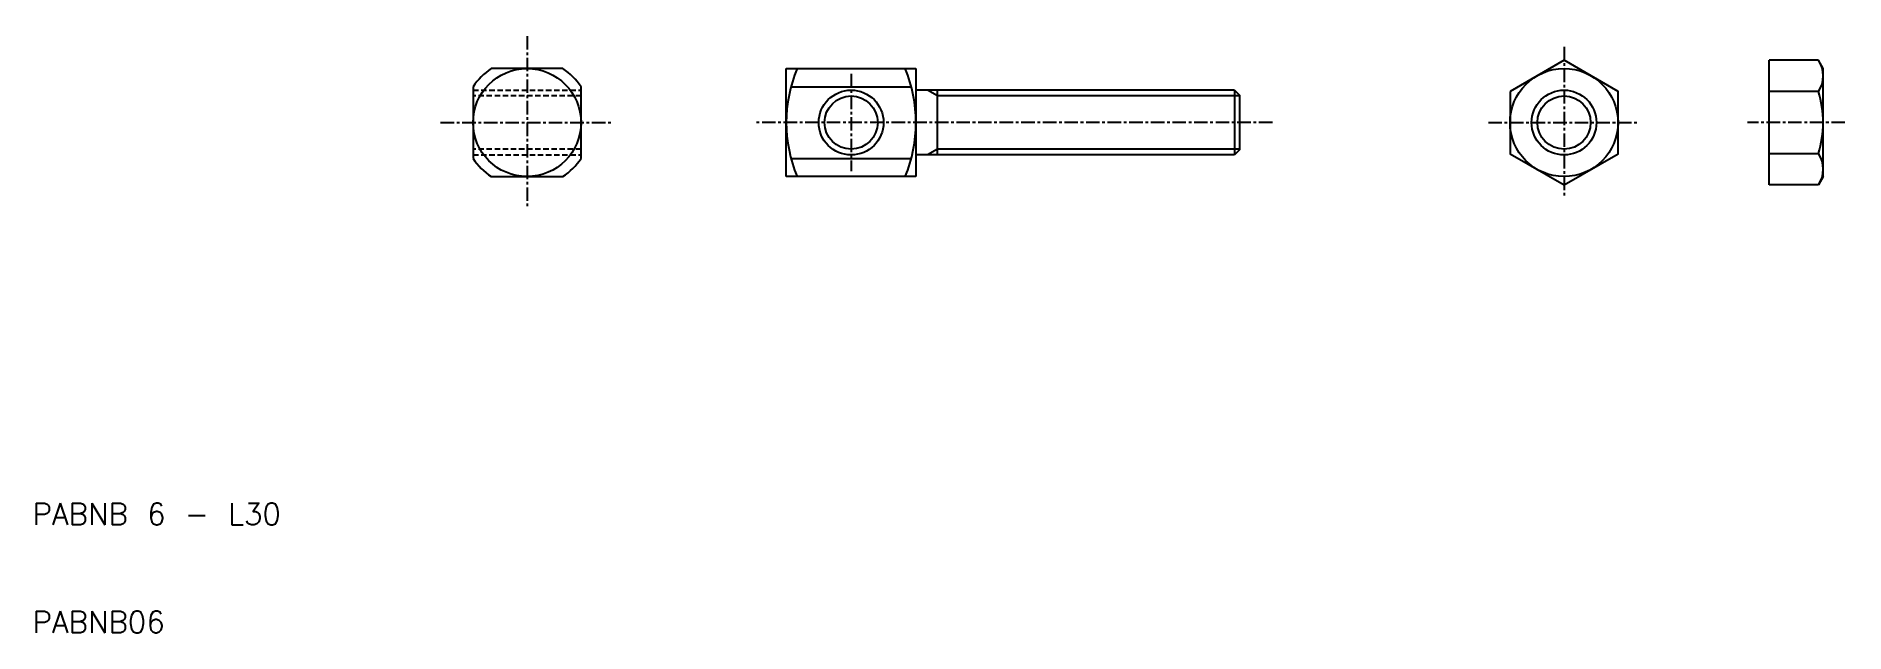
# Model space of a CAD drawing. Extents: x 10 to 178, y 10 to 65.
import ezdxf

# ---------------------------------------------------------------- set-up
doc = ezdxf.new("R2010")
doc.units = 0
doc.linetypes.add('CENTER', pattern=[2, 1.25, -0.25, 0.25, -0.25])
doc.linetypes.add('DASHED', pattern=[0.75, 0.5, -0.25])
doc.layers.get('0').update_dxf_attribs({"linetype": 'CONTINUOUS'})
doc.layers.add('CENTER', color=1, linetype='CENTER')
doc.styles.get("Standard").update_dxf_attribs({"font": 'txt.shx', "bigfont": 'bigfont.shx'})

msp = doc.modelspace()

# ---------------------------------------------------------------- linework, layer by layer
at = {"color": 7, "linetype": 'CONTINUOUS'}
for p, q in [((59.1, 62.24), (52.47, 62.24)), ((79.79, 52.24), (79.79, 62.24)), ((79.79, 62.24), (91.79, 62.24)), ((91.79, 62.24), (91.79, 52.24)), ((170.79, 51.46), (170.79, 63.01)), ((175.34, 63.01), (170.79, 63.01)), ((175.79, 62.24), (175.34, 63.01)), ((175.79, 52.24), (175.79, 62.24)), ((50.79, 60.55), (50.79, 53.92)), ((60.79, 53.92), (60.79, 60.55)), ((80.22, 60.55), (91.35, 60.55)), ((121.29, 60.24), (91.79, 60.24)), ((93.79, 54.24), (93.79, 60.24)), ((121.29, 60.24), (121.29, 54.24)), ((121.29, 60.24), (121.79, 59.74)), ((121.79, 54.74), (121.79, 59.74)), ((175.34, 60.12), (170.79, 60.12)), ((170.79, 57.24), (170.79, 57.24)), ((80.22, 53.92), (91.35, 53.92)), ((121.29, 54.24), (91.79, 54.24)), ((121.79, 54.74), (121.29, 54.24)), ((175.34, 54.35), (170.79, 54.35)), ((170.79, 54.35), (170.79, 54.35)), ((52.47, 52.24), (59.1, 52.24)), ((91.79, 52.24), (79.79, 52.24)), ((175.79, 52.24), (175.34, 51.46)), ((175.34, 51.46), (170.79, 51.46))]:
    msp.add_line(p, q, dxfattribs=at)
at = {"color": 3, "linetype": 'DASHED'}
for p, q in [((50.79, 60.24), (60.79, 60.24)), ((60.79, 59.7), (50.79, 59.7)), ((60.79, 54.78), (50.79, 54.78)), ((50.79, 54.24), (60.79, 54.24))]:
    msp.add_line(p, q, dxfattribs=at)
at = {"color": 3, "linetype": 'CONTINUOUS'}
for p, q in [((93.79, 59.7), (92.85, 60.24)), ((121.79, 59.7), (93.79, 59.7)), ((93.79, 54.78), (92.85, 54.24)), ((121.79, 54.78), (93.79, 54.78))]:
    msp.add_line(p, q, dxfattribs=at)
at = {"color": 7, "linetype": 'CONTINUOUS'}
msp.add_lwpolyline([(146.79, 60.12), (146.79, 54.35), (151.79, 51.46), (156.79, 54.35), (156.79, 60.12), (151.79, 63.01)], close=True, dxfattribs=at)
for centre, radius in [((55.79, 57.24), 5), ((151.79, 57.24), 5), ((85.79, 57.24), 2.46), ((151.79, 57.24), 2.46)]:
    msp.add_circle(centre, radius, dxfattribs=at)
at = {"color": 3, "linetype": 'CONTINUOUS'}
for centre in [(85.79, 57.24), (151.79, 57.24)]:
    msp.add_circle(centre, 3, dxfattribs=at)
at = {"color": 7, "linetype": 'CONTINUOUS'}
for centre, radius, start, end in [((55.79, 57.24), 6, 123.5573, 146.4427), ((55.79, 57.24), 6, 33.5573, 56.4427), ((92.84, 57.24), 13.05, 157.4632, 202.5368), ((78.74, 57.24), 13.05, 337.4632, 22.5368), ((173.22, 61.56), 2.57, 325.5136, 34.2988), ((166.28, 57.24), 9.5, 342.366, 17.634), ((55.79, 57.24), 6, 213.5573, 236.4427), ((55.79, 57.24), 6, 303.5573, 326.4427), ((173.22, 52.91), 2.57, 325.7012, 34.4864)]:
    msp.add_arc(centre, radius, start, end, dxfattribs=at)
at = {"layer": 'CENTER', "color": 1, "linetype": 'CENTER'}
for p, q in [((55.79, 65.24), (55.79, 49.24)), ((151.79, 64.24), (151.79, 50.24)), ((85.79, 61.74), (85.79, 52.74)), ((47.79, 57.24), (63.79, 57.24)), ((124.79, 57.24), (76.79, 57.24)), ((144.79, 57.24), (158.79, 57.24)), ((177.79, 57.24), (168.79, 57.24))]:
    msp.add_line(p, q, dxfattribs=at)

# ---------------------------------------------------------------- texts
at = {"color": 7, "linetype": 'CONTINUOUS'}
for s, p in [('PABNB 6 - L30', (10, 20)), ('PABNB06', (10, 10))]:
    msp.add_text(s, height=2, dxfattribs=at).set_placement(p)

doc.saveas('drawing.dxf')
